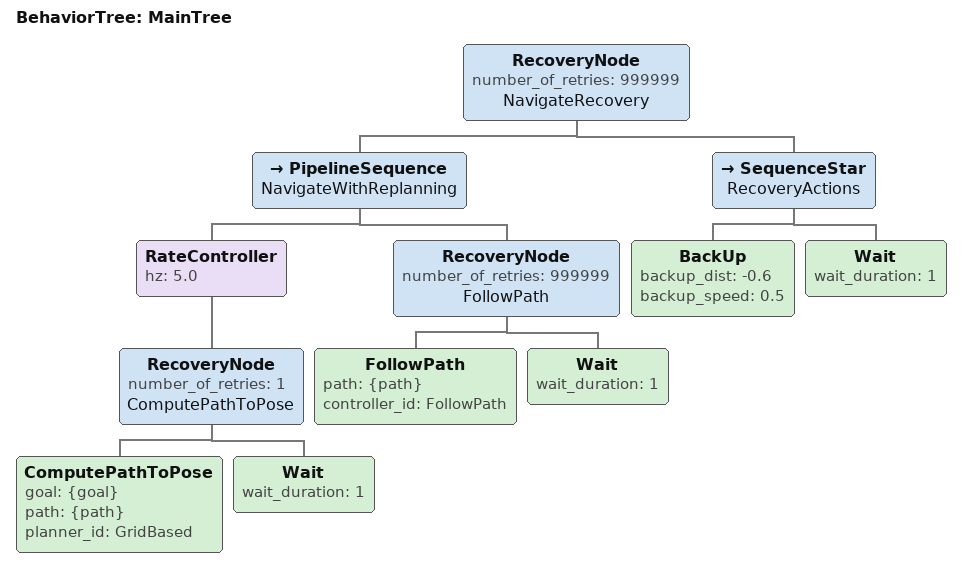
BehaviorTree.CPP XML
<root main_tree_to_execute="MainTree">
  <BehaviorTree ID="MainTree">
    <RecoveryNode number_of_retries="999999" name="NavigateRecovery">
      <PipelineSequence name="NavigateWithReplanning">
        <RateController hz="5.0">
          <RecoveryNode number_of_retries="1" name="ComputePathToPose">
            <ComputePathToPose goal="{goal}" path="{path}" planner_id="GridBased"/>
            <Wait wait_duration="1"/>
          </RecoveryNode>
        </RateController>
        <RecoveryNode number_of_retries="999999" name="FollowPath">
          <FollowPath path="{path}" controller_id="FollowPath"/>
          <Wait wait_duration="1"/>
        </RecoveryNode>
      </PipelineSequence>
      <SequenceStar name="RecoveryActions">
        <BackUp backup_dist="-0.6" backup_speed="0.5"/>
        <Wait wait_duration="1"/>
      </SequenceStar>
    </RecoveryNode>
  </BehaviorTree>
</root>
